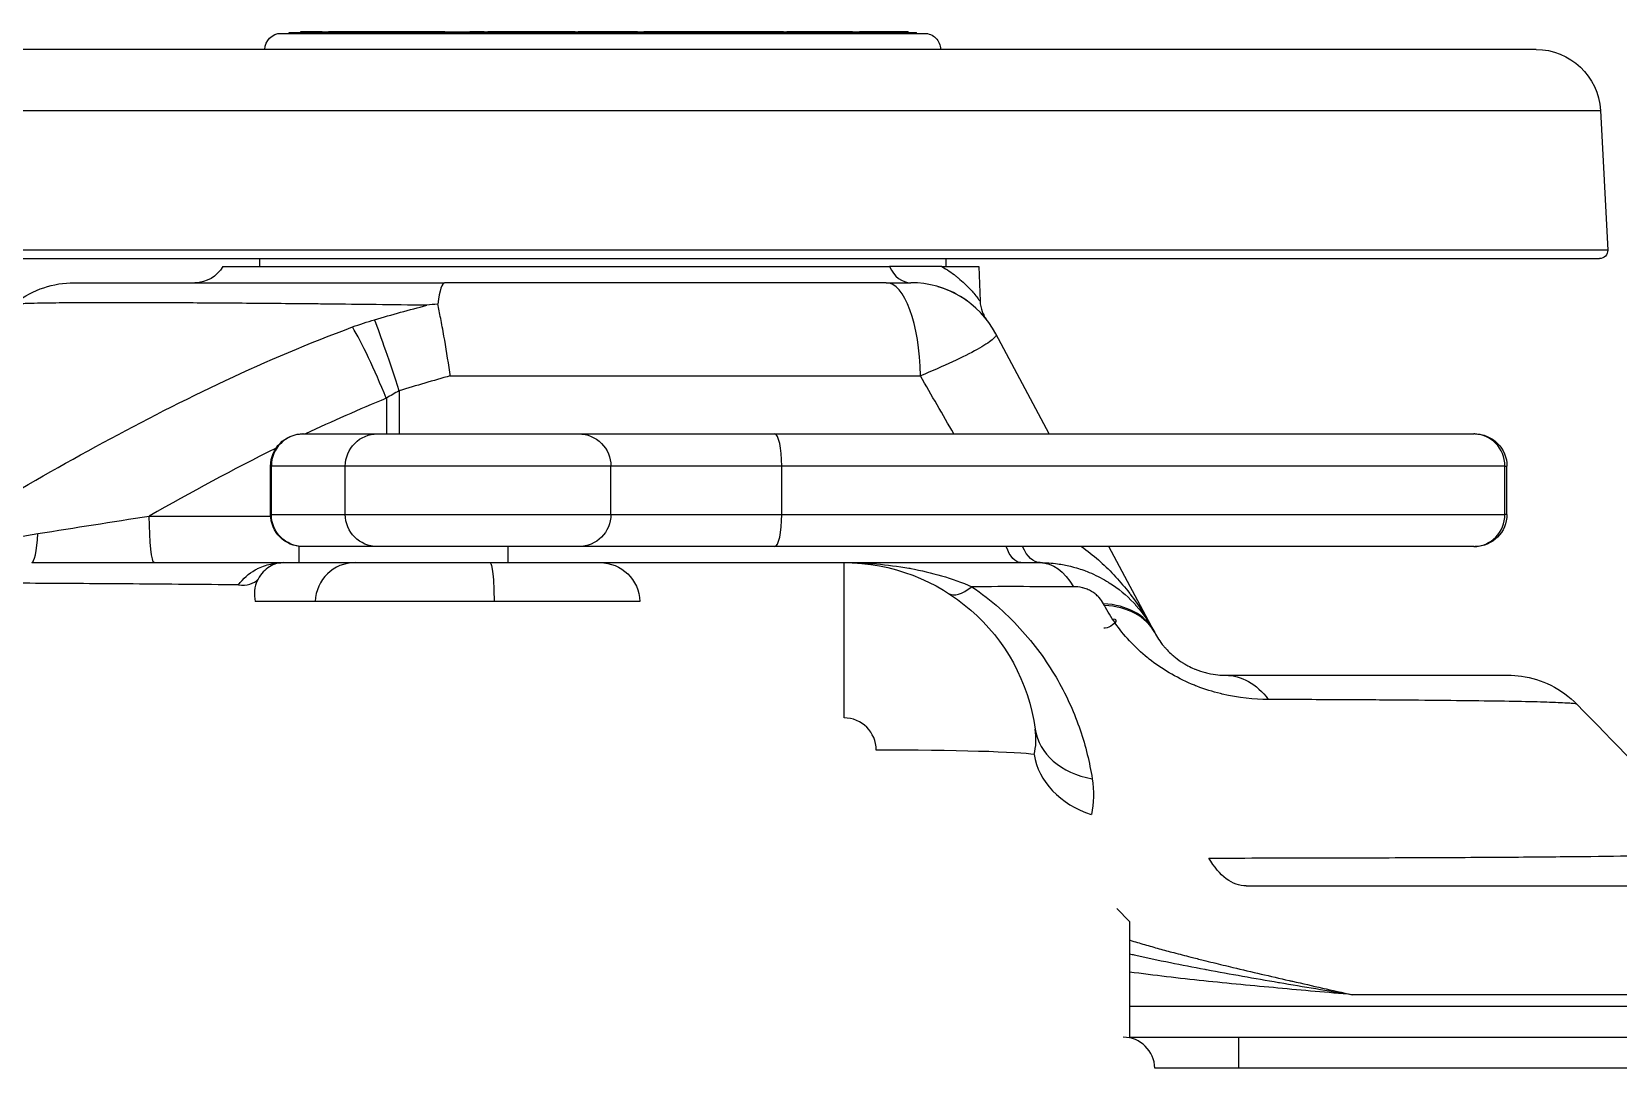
# Model space of a CAD drawing. Header units: millimetres. Extents: x 553637 to 584936, y 5008 to 53898.
# Drawn here: x 559878.4 to 559977, y 33361.6 to 33426 of the extents above; entities that cross this region are included whole.
import ezdxf

# ---------------------------------------------------------------- set-up
doc = ezdxf.new("R2010")
doc.units = ezdxf.units.MM
doc.header["$LTSCALE"] = 10
doc.header["$MEASUREMENT"] = 0
doc.layers.add('2', color=2, linetype='Continuous')

msp = doc.modelspace()

# ---------------------------------------------------------------- linework, layer by layer
at = {"layer": '2', "extrusion": (-1, 1.31047e-06, 1.33332e-29)}
for p, q in [((559893.898, 33425.886), (559933.514, 33425.886)), ((559894.398, 33425.936), (559933.398, 33425.936)), ((559894.398, 33425.886), (559894.398, 33425.936)), ((559895.481, 33425.986), (559895.104, 33425.986)), ((559895.104, 33425.986), (559895.104, 33425.936)), ((559896.06, 33425.986), (559895.481, 33425.986)), ((559895.481, 33425.986), (559895.481, 33425.936)), ((559896.06, 33425.986), (559896.06, 33425.936)), ((559896.456, 33425.986), (559896.854, 33425.986)), ((559896.456, 33425.986), (559896.456, 33425.936)), ((559896.854, 33425.986), (559896.854, 33425.936)), ((559897.322, 33425.986), (559897.322, 33425.936)), ((559897.947, 33425.986), (559897.947, 33425.936)), ((559898.839, 33425.986), (559898.839, 33425.936)), ((559899.551, 33425.986), (559899.551, 33425.936)), ((559901.186, 33425.986), (559899.69, 33425.986)), ((559899.69, 33425.986), (559899.69, 33425.936)), ((559900.081, 33425.986), (559900.081, 33425.936)), ((559901.186, 33425.986), (559901.192, 33425.986)), ((559901.186, 33425.986), (559901.186, 33425.936)), ((559901.192, 33425.986), (559901.192, 33425.936)), ((559902.658, 33425.986), (559902.658, 33425.936)), ((559904.086, 33425.986), (559905.634, 33425.986)), ((559904.086, 33425.986), (559904.086, 33425.936)), ((559904.631, 33425.986), (559904.631, 33425.936)), ((559905.634, 33425.986), (559905.634, 33425.936)), ((559906.511, 33425.986), (559906.38, 33425.986)), ((559906.38, 33425.986), (559906.38, 33425.936)), ((559906.511, 33425.986), (559906.511, 33425.936)), ((559906.528, 33425.986), (559906.756, 33425.986)), ((559906.528, 33425.986), (559906.528, 33425.936)), ((559906.756, 33425.986), (559906.756, 33425.936)), ((559908.58, 33425.986), (559907.384, 33425.986)), ((559907.384, 33425.986), (559907.384, 33425.936)), ((559912.189, 33425.986), (559908.58, 33425.986)), ((559908.58, 33425.986), (559908.58, 33425.936)), ((559909.467, 33425.986), (559909.467, 33425.936)), ((559911.655, 33425.986), (559911.655, 33425.936)), ((559912.189, 33425.986), (559912.189, 33425.936)), ((559912.189, 33425.986), (559912.378, 33425.986)), ((559915.277, 33425.986), (559912.378, 33425.986)), ((559912.378, 33425.986), (559912.378, 33425.936)), ((559913.287, 33425.986), (559913.287, 33425.936)), ((559913.835, 33425.986), (559913.835, 33425.936)), ((559914.37, 33425.986), (559914.37, 33425.936)), ((559915.29, 33425.986), (559915.277, 33425.986)), ((559915.277, 33425.986), (559915.277, 33425.936)), ((559915.697, 33425.986), (559915.29, 33425.986)), ((559915.29, 33425.986), (559915.29, 33425.936)), ((559915.697, 33425.986), (559915.697, 33425.936)), ((559915.828, 33425.986), (559915.828, 33425.936)), ((559916.052, 33425.986), (559916.444, 33425.986)), ((559916.052, 33425.986), (559916.052, 33425.936)), ((559916.444, 33425.986), (559916.444, 33425.936)), ((559918.403, 33425.986), (559917.147, 33425.986)), ((559917.147, 33425.986), (559917.147, 33425.936)), ((559918.403, 33425.986), (559918.403, 33425.936)), ((559918.407, 33425.986), (559918.403, 33425.986)), ((559921.397, 33425.986), (559918.407, 33425.986)), ((559918.407, 33425.986), (559918.407, 33425.936)), ((559918.842, 33425.986), (559918.842, 33425.936)), ((559919.013, 33425.986), (559919.013, 33425.936)), ((559919.132, 33425.986), (559919.132, 33425.936)), ((559919.304, 33425.986), (559919.304, 33425.936)), ((559921.397, 33425.986), (559921.397, 33425.936)), ((559921.722, 33425.986), (559921.722, 33425.936)), ((559922.182, 33425.986), (559921.75, 33425.986)), ((559921.75, 33425.986), (559921.75, 33425.936)), ((559922.002, 33425.986), (559922.002, 33425.936)), ((559922.434, 33425.986), (559922.182, 33425.986)), ((559922.182, 33425.986), (559922.182, 33425.936)), ((559924.22, 33425.986), (559922.434, 33425.986)), ((559922.434, 33425.986), (559922.434, 33425.936)), ((559924.22, 33425.986), (559924.22, 33425.936)), ((559925.137, 33425.986), (559925.337, 33425.986)), ((559925.137, 33425.986), (559925.137, 33425.936)), ((559925.337, 33425.986), (559925.337, 33425.936)), ((559926.456, 33425.986), (559925.337, 33425.986)), ((559925.723, 33425.986), (559925.723, 33425.936)), ((559926.842, 33425.986), (559926.456, 33425.986)), ((559926.456, 33425.986), (559926.456, 33425.936)), ((559929.101, 33425.986), (559926.842, 33425.986)), ((559926.842, 33425.986), (559926.842, 33425.936)), ((559927.277, 33425.986), (559927.277, 33425.936)), ((559927.664, 33425.986), (559927.664, 33425.936)), ((559929.101, 33425.986), (559929.101, 33425.936)), ((559929.432, 33425.986), (559929.856, 33425.986)), ((559929.432, 33425.986), (559929.432, 33425.936)), ((559929.856, 33425.986), (559929.856, 33425.936)), ((559932.089, 33425.986), (559930.278, 33425.986)), ((559930.278, 33425.986), (559930.278, 33425.936)), ((559930.92, 33425.986), (559930.92, 33425.936)), ((559931.319, 33425.986), (559931.319, 33425.936)), ((559932.089, 33425.986), (559932.089, 33425.936)), ((559932.094, 33425.986), (559932.094, 33425.936)), ((559932.446, 33425.986), (559932.446, 33425.936)), ((559932.801, 33425.986), (559932.604, 33425.986)), ((559932.604, 33425.986), (559932.604, 33425.936)), ((559932.801, 33425.986), (559932.801, 33425.936)), ((559932.873, 33425.986), (559932.801, 33425.986)), ((559932.875, 33425.986), (559932.873, 33425.986)), ((559932.873, 33425.986), (559932.873, 33425.936)), ((559932.88, 33425.986), (559932.875, 33425.986)), ((559932.875, 33425.986), (559932.875, 33425.936)), ((559932.883, 33425.986), (559932.88, 33425.986)), ((559932.88, 33425.986), (559932.88, 33425.936)), ((559932.883, 33425.986), (559932.883, 33425.936)), ((559933.398, 33425.886), (559933.398, 33425.936)), ((559933.514, 33425.886), (559933.898, 33425.886)), ((559971.921, 33424.886), (559858.804, 33424.886)), ((559855.011, 33421.095), (559975.916, 33421.095)), ((559975.916, 33421.095), (559976.371, 33412.412)), ((559976.371, 33412.412), (559854.563, 33412.412)), ((559855.038, 33411.886), (559975.872, 33411.886)), ((559892.56, 33411.886), (559892.56, 33411.386)), ((559935.237, 33411.886), (559935.237, 33411.386)), ((559890.28, 33411.386), (559931.734, 33411.386)), ((559910.618, 33411.386), (559910.617, 33411.386)), ((559934.983, 33411.386), (559937.283, 33411.386)), ((559937.283, 33411.386), (559937.358, 33409.231)), ((559931.522, 33410.386), (559904.07, 33410.386)), ((559941.645, 33400.986), (559938.339, 33407.202)), ((559904.423, 33404.595), (559933.646, 33404.595)), ((559901.249, 33403.666), (559901.252, 33400.986)), ((559900.445, 33403.199), (559900.453, 33400.986)), ((559895.285, 33400.986), (559895.251, 33400.986)), ((559895.285, 33400.986), (559968.047, 33400.986)), ((559968.111, 33400.986), (559968.047, 33400.986)), ((559893.251, 33398.986), (559893.296, 33398.986)), ((559893.251, 33395.986), (559893.251, 33398.986)), ((559893.296, 33395.986), (559893.296, 33398.986)), ((559969.982, 33398.986), (559893.296, 33398.986)), ((559897.896, 33395.986), (559897.896, 33398.986)), ((559914.404, 33395.986), (559914.404, 33398.986)), ((559925.027, 33395.986), (559925.027, 33398.986)), ((559969.982, 33395.986), (559969.982, 33398.986)), ((559969.982, 33398.986), (559970.111, 33398.986)), ((559970.111, 33395.986), (559970.111, 33398.986)), ((559885.707, 33395.881), (559893.254, 33395.881)), ((559893.296, 33395.986), (559893.251, 33395.986)), ((559893.296, 33395.986), (559969.982, 33395.986)), ((559970.111, 33395.986), (559969.982, 33395.986)), ((559968.047, 33393.986), (559895.028, 33393.986)), ((559895.028, 33392.986), (559895.028, 33393.986)), ((559908.028, 33392.986), (559908.028, 33393.986)), ((559948.155, 33388.741), (559945.367, 33393.986)), ((559968.047, 33393.986), (559968.111, 33393.986)), ((559894.057, 33392.986), (559928.898, 33392.986)), ((559928.898, 33383.335), (559928.898, 33392.986)), ((559916.211, 33390.573), (559892.295, 33390.573)), ((559945.081, 33390.325), (559945.027, 33390.429)), ((559948.155, 33388.741), (559948.21, 33388.638)), ((559953.904, 33372.886), (560038.156, 33372.886)), ((559945.849, 33371.486), (559946.649, 33370.686)), ((559946.649, 33370.686), (559946.649, 33363.486)), ((560031.993, 33366.13), (559960.498, 33366.13)), ((559946.649, 33365.416), (560031.993, 33365.416)), ((559946.649, 33363.486), (560012.723, 33363.486)), ((559953.415, 33363.486), (559953.415, 33361.555)), ((560013.63, 33361.555), (559948.225, 33361.555))]:
    msp.add_line(p, q, dxfattribs=at)
at = {"layer": '2', "extrusion": (3.3667e-22, 2.56909e-16, -1)}
for centre, radius, start, end in [((-559893.898, 33424.886), 1, 0.00008, 90.00008), ((-559933.898, 33424.886), 1, 90.00008, 180.00008), ((-559971.921, 33420.886), 4, 90.00008, 177.00008), ((-559975.872, 33412.386), 0.5, 177.00008, 270.00008), ((-559888.548, 33412.386), 2, 210.00008, 270.00008), ((-559895.251, 33398.986), 2, 0.00008, 90.00008), ((-559912.404, 33398.986), 2, 90.00008, 180.00008), ((-559968.111, 33398.986), 2, 90.00008, 180.00008), ((-559895.251, 33395.986), 2, 270.00008, 0.00008), ((-559912.404, 33395.986), 2, 180.00008, 270.00008), ((-559968.111, 33395.986), 2, 180.00008, 270.00008), ((-559913.713, 33390.486), 2.5, 90.00008, 178.00008), ((-559928.898, 33380.986), 12, 90.00008, 172.12351)]:
    msp.add_arc(centre, radius, start, end, dxfattribs=at)
at = {"layer": '2'}
for centre, radius, start in [((559933.042, 33404.386), 6, 27.99992), ((559928.898, 33381.335), 2, 359.99992)]:
    msp.add_arc(centre, radius, start, 89.99992, dxfattribs=at)
for centre, major_axis, ratio, start_param, end_param in [((559933.042, 33412.386), (0, 2), 0.755139, 2.094395, 3.141593), ((559931.522, 33404.386), (0, 6), 0.354321, 4.747296, 6.283185), ((559899.818, 33402.99), (-2.266, 5.556), 0.109912, 4.705258, 5.65562), ((559901.088, 33403.456), (-1.859, 5.705), 0.036341, 4.737256, 5.647496), ((559913.155, 33438.95), (82.727, -143.01), 0.003334, 1.30018, 1.326267), ((559895.285, 33398.986), (0, 2), 0.994522, 0, 1.570796), ((559924.59, 33398.986), (0, 2), 0.21852, 4.712389, 6.283185), ((559968.047, 33398.986), (0, 2), 0.967769, 4.712389, 6.283185), ((559924.59, 33395.986), (0, 2), 0.21852, 3.141593, 4.712389), ((559968.047, 33395.986), (0, 2), 0.967769, 3.141593, 4.712389), ((559878.401, 33395.986), (0, 3), 0.137513, 3.141593, 4.303856), ((559898.509, 33390.486), (0, 2.5), 0.994522, 0, 1.53589), ((559890.865, 33393.143), (-1.697, 1.058), 0.670889, 2.180045, 3.027588), ((559938.155, 33395.245), (-2.722, -4.194), 0.296751, 0, 0.687356), ((559923.013, 33391.15), (-42.687, -0.13), 0.007398, -2.062446, -1.900684), ((559942.857, 33385.925), (-5.298, -2.817), 0.665506, 3.141593, 3.975952), ((559942.912, 33385.821), (-5.298, -2.817), 0.665512, 3.141593, 3.976063), ((559945.738, 33383.315), (-4.953, -0.685), 0.764329, 0, 1.177392), ((559930.898, 33380.986), (-10, 0), 0.034899, 3.332505, 4.712389), ((559945.626, 33381.085), (-4.842, 1.246), 0.797872, 0.320018, 1.495774), ((559946.261, 33361.486), (0, 2), 0.982704, 4.747296, 6.283185)]:
    msp.add_ellipse(centre, major_axis=major_axis, ratio=ratio, start_param=start_param, end_param=end_param, dxfattribs=at)
at = {"layer": '2', "extrusion": (3.3667e-22, 2.56909e-16, -1)}
for centre, major_axis, ratio, start_param, end_param in [((559899.885, 33398.986), (0, -2), 0.994522, 1.570796, 3.141593), ((559886.02, 33395.986), (0, -3), 0.104528, 0, 1.53589), ((559895.285, 33395.986), (0, -2), 0.994522, 0, 1.570796), ((559899.885, 33395.986), (0, -2), 0.994522, 0, 1.570796), ((559939.887, 33395.986), (0, -3), 0.40392, 0, 0.841069), ((559941.092, 33395.986), (0, -3), 0.487958, 0, 0.841069), ((559941.092, 33386.986), (0, -6), 0.522981, 3.141593, 3.863124), ((559945.352, 33389.193), (-0.441, -0.235), 0.388082, 2.527063, 5.668656), ((559952.625, 33379.986), (0, -6), 0.665837, 3.141593, 3.866364), ((559953.904, 33379.886), (0, -7), 0.5034, 0, 0.719947)]:
    msp.add_ellipse(centre, major_axis=major_axis, ratio=ratio, start_param=start_param, end_param=end_param, dxfattribs=at)
at = {"layer": '2'}
for points, knots in [([(559896.456, 33425.986), (559896.379, 33425.986), (559896.245, 33425.986), (559896.093, 33425.986), (559896.06, 33425.986), (559896.06, 33425.986)], [0, 0, 0, 0, 0.25, 0.5, 0.7413564, 0.7413564, 0.7413564, 0.7413564]), ([(559897.947, 33425.986), (559897.837, 33425.986), (559897.637, 33425.986), (559897.381, 33425.986), (559897.322, 33425.986), (559897.322, 33425.986)], [0, 0, 0, 0, 0.25, 0.5, 0.7872317, 0.7872317, 0.7872317, 0.7872317]), ([(559898.839, 33425.986), (559898.679, 33425.986), (559898.513, 33425.986), (559898.205, 33425.986), (559898.063, 33425.986), (559897.947, 33425.986)], [0, 0, 0, 0, 0.04832506, 0.04832506, 0.09576382, 0.09576382, 0.09576382, 0.09576382]), ([(559904.086, 33425.986), (559904.086, 33425.986), (559904.021, 33425.986), (559903.666, 33425.986), (559903.172, 33425.986), (559902.835, 33425.986), (559902.658, 33425.986)], [0.0311355, 0.0311355, 0.0311355, 0.0311355, 0.25, 0.5, 0.75, 1, 1, 1, 1]), ([(559916.052, 33425.986), (559915.927, 33425.986), (559915.839, 33425.986), (559915.828, 33425.986), (559915.828, 33425.986)], [0, 0, 0, 0, 0.5, 0.5865303, 0.5865303, 0.5865303, 0.5865303]), ([(559925.137, 33425.986), (559924.994, 33425.986), (559924.762, 33425.986), (559924.445, 33425.986), (559924.281, 33425.986), (559924.22, 33425.986)], [0, 0, 0, 0, 0.25, 0.375, 0.4558997, 0.4558997, 0.4558997, 0.4558997]), ([(559934.983, 33411.386), (559934.55, 33411.386), (559934.052, 33411.386), (559933.294, 33411.386), (559933.043, 33411.386), (559932.644, 33411.386), (559932.506, 33411.386), (559932.311, 33411.386), (559932.259, 33411.386), (559932.168, 33411.386), (559932.129, 33411.386), (559931.974, 33411.386), (559931.856, 33411.386), (559931.734, 33411.386)], [0.0000159, 0.0000159, 0.0000159, 0.0000159, 0.3005675, 0.3005675, 0.4376115, 0.4376115, 0.5066247, 0.5066247, 0.5315384, 0.5315384, 0.5496655, 0.5496655, 0.6033597, 0.6033597, 0.6033597, 0.6033597]), ([(559934.983, 33411.386), (559935.294, 33411.207), (559935.578, 33411.013), (559935.832, 33410.816), (559935.888, 33410.771), (559935.944, 33410.727), (559935.997, 33410.683), (559936.144, 33410.562), (559936.279, 33410.44), (559936.403, 33410.323), (559936.526, 33410.205), (559936.638, 33410.09), (559936.738, 33409.983), (559936.821, 33409.894), (559936.895, 33409.81), (559936.961, 33409.732), (559937.057, 33409.619), (559937.136, 33409.52), (559937.198, 33409.44), (559937.224, 33409.406), (559937.247, 33409.376), (559937.267, 33409.35), (559937.327, 33409.27), (559937.358, 33409.227), (559937.358, 33409.226), (559937.358, 33409.226), (559937.358, 33409.226), (559937.358, 33409.226)], [0.00641749, 0.00641749, 0.00641749, 0.00641749, 0.00863789, 0.00863789, 0.00863789, 0.00913466, 0.00913466, 0.00913466, 0.01049324, 0.01049324, 0.01049324, 0.01185182, 0.01185182, 0.01185182, 0.01296676, 0.01296676, 0.01296676, 0.01456899, 0.01456899, 0.01456899, 0.01524829, 0.01524829, 0.01524829, 0.01728616, 0.01728616, 0.01728616, 0.0172901, 0.0172901, 0.0172901, 0.0172901]), ([(559877.237, 33409.018), (559877.738, 33409.431), (559878.314, 33409.765), (559879.516, 33410.221), (559880.155, 33410.353), (559880.877, 33410.384), (559880.964, 33410.386), (559881.05, 33410.386)], [0, 0, 0, 0, 1.945729, 1.945729, 3.856344, 3.856344, 4.114492, 4.114492, 4.114492, 4.114492]), ([(559881.05, 33410.386), (559881.05, 33410.386), (559881.084, 33410.386), (559881.152, 33410.386), (559881.153, 33410.386), (559881.155, 33410.386), (559881.156, 33410.386), (559881.25, 33410.386), (559881.407, 33410.386), (559881.624, 33410.386), (559881.635, 33410.386), (559881.645, 33410.386), (559881.656, 33410.386), (559881.872, 33410.386), (559882.144, 33410.386), (559882.471, 33410.386), (559882.815, 33410.386), (559883.218, 33410.386), (559883.682, 33410.386), (559883.734, 33410.386), (559883.788, 33410.386), (559883.841, 33410.386), (559884.335, 33410.386), (559884.894, 33410.386), (559885.511, 33410.386), (559886.021, 33410.386), (559886.57, 33410.386), (559887.154, 33410.386), (559887.276, 33410.386), (559887.4, 33410.386), (559887.524, 33410.386), (559888.101, 33410.386), (559888.71, 33410.386), (559889.355, 33410.386), (559889.52, 33410.386), (559889.687, 33410.386), (559889.856, 33410.386), (559890.492, 33410.386), (559891.159, 33410.386), (559891.854, 33410.386), (559892.068, 33410.386), (559892.285, 33410.386), (559892.505, 33410.386), (559893.185, 33410.386), (559893.889, 33410.386), (559894.61, 33410.386), (559894.872, 33410.386), (559895.138, 33410.386), (559895.405, 33410.386), (559896.109, 33410.386), (559896.829, 33410.386), (559897.569, 33410.386), (559897.883, 33410.386), (559898.201, 33410.386), (559898.522, 33410.386), (559900.285, 33410.386), (559902.149, 33410.386), (559904.07, 33410.386)], [0.16278487, 0.16278487, 0.16278487, 0.16278487, 0.16535166, 0.16535166, 0.16535166, 0.16540475, 0.16540475, 0.16540475, 0.16888168, 0.16888168, 0.16888168, 0.16905026, 0.16905026, 0.16905026, 0.17241169, 0.17241169, 0.17241169, 0.17594171, 0.17594171, 0.17594171, 0.17633953, 0.17633953, 0.17633953, 0.17998658, 0.17998658, 0.17998658, 0.18300174, 0.18300174, 0.18300174, 0.18362958, 0.18362958, 0.18362958, 0.18653176, 0.18653176, 0.18653176, 0.18727441, 0.18727441, 0.18727441, 0.19006178, 0.19006178, 0.19006178, 0.19092294, 0.19092294, 0.19092294, 0.1935918, 0.1935918, 0.1935918, 0.19456471, 0.19456471, 0.19456471, 0.19712181, 0.19712181, 0.19712181, 0.19820953, 0.19820953, 0.19820953, 0.20418185, 0.20418185, 0.20418185, 0.20418185]), ([(559931.522, 33410.386), (559931.942, 33410.386), (559932.32, 33410.386), (559932.595, 33410.386), (559932.869, 33410.386), (559933.042, 33410.386), (559933.042, 33410.386)], [0, 0, 0, 0, 0.001338438, 0.001338438, 0.001338438, 0.002676877, 0.002676877, 0.002676877, 0.002676877]), ([(559936.538, 33409.261), (559936.424, 33409.344), (559936.301, 33409.426), (559935.775, 33409.747), (559935.305, 33409.972), (559934.755, 33410.136)], [2.531425, 2.531425, 2.531425, 2.531425, 3.809454, 3.809454, 7.641996, 7.641996, 7.641996, 7.641996]), ([(559902.962, 33408.98), (559900.825, 33409.01), (559898.752, 33409.036), (559896.792, 33409.057), (559896.404, 33409.061), (559896.02, 33409.065), (559895.64, 33409.068), (559894.853, 33409.076), (559894.085, 33409.083), (559893.335, 33409.09), (559892.991, 33409.093), (559892.65, 33409.095), (559892.313, 33409.098), (559891.563, 33409.104), (559890.83, 33409.109), (559890.119, 33409.114), (559889.815, 33409.116), (559889.514, 33409.118), (559889.219, 33409.12), (559888.513, 33409.124), (559887.834, 33409.127), (559887.183, 33409.13), (559886.925, 33409.131), (559886.671, 33409.132), (559886.421, 33409.133), (559885.782, 33409.135), (559885.174, 33409.137), (559884.595, 33409.137), (559884.38, 33409.138), (559884.169, 33409.138), (559883.962, 33409.138), (559883.394, 33409.139), (559882.856, 33409.138), (559882.352, 33409.137), (559881.664, 33409.136), (559881.038, 33409.132), (559880.483, 33409.128), (559880.35, 33409.127), (559880.221, 33409.126), (559880.097, 33409.125), (559879.583, 33409.12), (559879.138, 33409.114), (559878.76, 33409.106), (559878.463, 33409.1), (559878.207, 33409.093), (559877.996, 33409.085), (559877.938, 33409.082), (559877.883, 33409.08), (559877.832, 33409.078), (559877.64, 33409.069), (559877.493, 33409.06), (559877.393, 33409.049), (559877.369, 33409.047), (559877.347, 33409.044), (559877.329, 33409.042), (559877.277, 33409.034), (559877.247, 33409.026), (559877.237, 33409.018)], [0.00000017, 0.00000017, 0.00000017, 0.00000017, 0.00671843, 0.00671843, 0.00671843, 0.00804854, 0.00804854, 0.00804854, 0.01080792, 0.01080792, 0.01080792, 0.01207281, 0.01207281, 0.01207281, 0.01488936, 0.01488936, 0.01488936, 0.01609707, 0.01609707, 0.01609707, 0.01897623, 0.01897623, 0.01897623, 0.02012134, 0.02012134, 0.02012134, 0.02305566, 0.02305566, 0.02305566, 0.02414561, 0.02414561, 0.02414561, 0.02713462, 0.02713462, 0.02713462, 0.031217, 0.031217, 0.031217, 0.03219415, 0.03219415, 0.03219415, 0.03621842, 0.03621842, 0.03621842, 0.03938115, 0.03938115, 0.03938115, 0.04024268, 0.04024268, 0.04024268, 0.04347675, 0.04347675, 0.04347675, 0.04426695, 0.04426695, 0.04426695, 0.04643736, 0.04643736, 0.04643736, 0.04643736]), ([(559904.423, 33404.595), (559904.412, 33404.673), (559904.4, 33404.751), (559904.272, 33405.609), (559904.149, 33406.37), (559903.958, 33407.458), (559903.891, 33407.824), (559903.761, 33408.492), (559903.699, 33408.794), (559903.64, 33409.061)], [-0.4965199, -0.4965199, -0.4965199, -0.4965199, -0.4728409, -0.4728409, -0.2359143, -0.2359143, -0.1047183, -0.1047183, 0.0236791, 0.0236791, 0.0236791, 0.0236791]), ([(559937.358, 33409.226), (559937.366, 33409.011), (559937.409, 33408.793), (559937.522, 33408.494), (559937.567, 33408.399), (559937.631, 33408.285), (559937.646, 33408.26), (559937.67, 33408.222), (559937.679, 33408.208), (559937.695, 33408.184), (559937.702, 33408.174), (559937.712, 33408.158), (559937.717, 33408.152), (559937.725, 33408.14), (559937.729, 33408.135), (559937.738, 33408.123), (559937.74, 33408.119), (559937.742, 33408.116)], [0, 0, 0, 0, 0.647761, 0.647761, 0.959072, 0.959072, 1.049845, 1.049845, 1.108261, 1.108261, 1.170631, 1.170631, 1.231424, 1.231424, 1.332735, 1.332735, 1.540206, 1.540206, 1.540206, 1.540206]), ([(559937.746, 33408.111), (559937.746, 33408.111), (559937.745, 33408.113), (559937.735, 33408.125), (559937.72, 33408.145), (559937.699, 33408.171)], [1.849634, 1.849634, 1.849634, 1.849634, 2.230388, 2.230388, 3.283277, 3.283277, 3.283277, 3.283277]), ([(559938.339, 33407.202), (559938.382, 33407.122), (559938.222, 33406.872), (559936.958, 33406.058), (559935.097, 33405.193), (559933.646, 33404.595)], [0, 0, 0, 0, 0.002472643, 0.004945285, 0.00989057, 0.00989057, 0.00989057, 0.00989057]), ([(559868.141, 33391.738), (559868.969, 33392.098), (559869.829, 33392.435), (559870.696, 33392.743), (559871.562, 33393.051), (559872.435, 33393.329), (559873.324, 33393.584), (559875.104, 33394.094), (559876.916, 33394.501), (559878.779, 33394.794)], [0, 0, 0, 0, 0.00281548, 0.00281548, 0.00281548, 0.00562772, 0.00562772, 0.00562772, 0.01125545, 0.01125545, 0.01125545, 0.01125545]), ([(559943.665, 33393.986), (559944.034, 33393.724), (559944.381, 33393.446), (559944.713, 33393.154), (559944.751, 33393.121), (559944.789, 33393.087), (559944.826, 33393.054), (559945.496, 33392.451), (559946.096, 33391.794), (559946.636, 33391.097), (559946.654, 33391.073), (559946.673, 33391.049), (559946.691, 33391.025), (559947.245, 33390.301), (559947.734, 33389.533), (559948.155, 33388.741)], [0.005366411, 0.005366411, 0.005366411, 0.005366411, 0.007096758, 0.007096758, 0.007096758, 0.007293434, 0.007293434, 0.007293434, 0.010819032, 0.010819032, 0.010819032, 0.01094015, 0.01094015, 0.01094015, 0.014586867, 0.014586867, 0.014586867, 0.014586867]), ([(559878.401, 33392.986), (559879.369, 33392.986), (559880.364, 33392.986), (559881.378, 33392.986), (559882.822, 33392.986), (559884.307, 33392.986), (559885.848, 33392.986), (559886.413, 33392.986), (559886.984, 33392.986), (559887.562, 33392.986), (559889.664, 33392.986), (559891.849, 33392.986), (559894.057, 33392.986)], [0.00287787, 0.00287787, 0.00287787, 0.00287787, 0.0065339, 0.0065339, 0.0065339, 0.01174056, 0.01174056, 0.01174056, 0.01365074, 0.01365074, 0.01365074, 0.02060325, 0.02060325, 0.02060325, 0.02060325]), ([(559891.254, 33391.604), (559891.532, 33392.001), (559891.888, 33392.307), (559892.281, 33392.529), (559892.352, 33392.569), (559892.425, 33392.607), (559892.499, 33392.641), (559892.777, 33392.773), (559893.071, 33392.866), (559893.371, 33392.922), (559893.598, 33392.965), (559893.828, 33392.986), (559894.057, 33392.986)], [0, 0, 0, 0, 0.001887656, 0.001887656, 0.001887656, 0.002230122, 0.002230122, 0.002230122, 0.003527146, 0.003527146, 0.003527146, 0.00451084, 0.00451084, 0.00451084, 0.00451084]), ([(559894.057, 33392.986), (559893.909, 33392.986), (559893.76, 33392.965), (559893.613, 33392.923), (559893.466, 33392.881), (559893.322, 33392.818), (559893.184, 33392.733), (559893.182, 33392.732), (559893.18, 33392.731), (559893.178, 33392.73), (559892.909, 33392.563), (559892.66, 33392.314), (559892.47, 33391.962)], [0, 0, 0, 0, 0.001172315, 0.001172315, 0.001172315, 0.00234463, 0.00234463, 0.00234463, 0.002361094, 0.002361094, 0.002361094, 0.004645113, 0.004645113, 0.004645113, 0.004645113]), ([(559906.883, 33392.986), (559906.95, 33392.986), (559907.017, 33392.727), (559907.065, 33392.284), (559907.113, 33391.841), (559907.142, 33391.218), (559907.144, 33390.573)], [0, 0, 0, 0, 0.001909609, 0.001909609, 0.001909609, 0.003819219, 0.003819219, 0.003819219, 0.003819219]), ([(559928.898, 33392.986), (559930.236, 33392.986), (559931.588, 33392.879), (559932.922, 33392.642), (559932.962, 33392.635), (559933.003, 33392.628), (559933.043, 33392.62), (559934.336, 33392.382), (559935.612, 33392.019), (559936.84, 33391.491)], [0, 0, 0, 0, 0.004118655, 0.004118655, 0.004118655, 0.004243784, 0.004243784, 0.004243784, 0.00823731, 0.00823731, 0.00823731, 0.00823731]), ([(559941.092, 33392.986), (559941.452, 33392.986), (559941.813, 33392.962), (559942.172, 33392.913), (559942.441, 33392.877), (559942.708, 33392.827), (559942.972, 33392.762), (559943.061, 33392.741), (559943.149, 33392.717), (559943.237, 33392.693), (559943.541, 33392.607), (559943.841, 33392.502), (559944.133, 33392.381), (559944.322, 33392.303), (559944.507, 33392.219), (559944.689, 33392.128), (559944.871, 33392.037), (559945.05, 33391.939), (559945.224, 33391.835), (559945.279, 33391.802), (559945.333, 33391.769), (559945.386, 33391.735), (559945.943, 33391.383), (559946.454, 33390.958), (559946.905, 33390.481), (559946.96, 33390.423), (559947.014, 33390.365), (559947.067, 33390.305), (559947.493, 33389.828), (559947.858, 33389.301), (559948.155, 33388.741)], [0, 0, 0, 0, 0.001085345, 0.001085345, 0.001085345, 0.001899354, 0.001899354, 0.001899354, 0.002172347, 0.002172347, 0.002172347, 0.003120367, 0.003120367, 0.003120367, 0.003730873, 0.003730873, 0.003730873, 0.00434138, 0.00434138, 0.00434138, 0.004531544, 0.004531544, 0.004531544, 0.00651207, 0.00651207, 0.00651207, 0.006751905, 0.006751905, 0.006751905, 0.00868276, 0.00868276, 0.00868276, 0.00868276]), ([(559945.027, 33390.429), (559944.958, 33390.56), (559944.869, 33390.692), (559944.752, 33390.819), (559944.747, 33390.824), (559944.743, 33390.829), (559944.739, 33390.833), (559944.677, 33390.899), (559944.607, 33390.964), (559944.531, 33391.025), (559944.464, 33391.079), (559944.391, 33391.131), (559944.314, 33391.177), (559944.304, 33391.183), (559944.294, 33391.189), (559944.284, 33391.195), (559944.196, 33391.246), (559944.103, 33391.291), (559944.007, 33391.329), (559943.92, 33391.364), (559943.831, 33391.393), (559943.743, 33391.417), (559943.735, 33391.419), (559943.727, 33391.421), (559943.719, 33391.423), (559943.527, 33391.471), (559943.341, 33391.49), (559943.164, 33391.49)], [0, 0, 0, 0, 0.000592541, 0.000592541, 0.000592541, 0.000614417, 0.000614417, 0.000614417, 0.000921625, 0.000921625, 0.000921625, 0.001194144, 0.001194144, 0.001194144, 0.001228833, 0.001228833, 0.001228833, 0.001536042, 0.001536042, 0.001536042, 0.001817916, 0.001817916, 0.001817916, 0.00184325, 0.00184325, 0.00184325, 0.002457667, 0.002457667, 0.002457667, 0.002457667]), ([(559955.273, 33384.477), (559954.405, 33384.48), (559953.443, 33384.569), (559952.412, 33384.814), (559952.374, 33384.823), (559952.336, 33384.832), (559952.298, 33384.841), (559951.819, 33384.96), (559951.325, 33385.113), (559950.834, 33385.303), (559950.782, 33385.323), (559950.731, 33385.344), (559950.679, 33385.365), (559950.201, 33385.558), (559949.728, 33385.786), (559949.276, 33386.043), (559949.224, 33386.073), (559949.172, 33386.103), (559949.12, 33386.133), (559948.676, 33386.395), (559948.256, 33386.685), (559947.87, 33386.99), (559947.831, 33387.021), (559947.791, 33387.053), (559947.752, 33387.084), (559947.368, 33387.397), (559947.019, 33387.724), (559946.704, 33388.058), (559946.681, 33388.083), (559946.658, 33388.107), (559946.635, 33388.132), (559945.975, 33388.846), (559945.469, 33389.588), (559945.081, 33390.325)], [0, 0, 0, 0, 0.00347049, 0.00347049, 0.00347049, 0.00359841, 0.00359841, 0.00359841, 0.00520574, 0.00520574, 0.00520574, 0.00537566, 0.00537566, 0.00537566, 0.00694098, 0.00694098, 0.00694098, 0.00712238, 0.00712238, 0.00712238, 0.00867623, 0.00867623, 0.00867623, 0.00883632, 0.00883632, 0.00883632, 0.01041147, 0.01041147, 0.01041147, 0.01052807, 0.01052807, 0.01052807, 0.01388196, 0.01388196, 0.01388196, 0.01388196]), ([(559948.21, 33388.638), (559948.281, 33388.505), (559948.361, 33388.369), (559948.453, 33388.229), (559948.546, 33388.089), (559948.651, 33387.945), (559948.775, 33387.795), (559948.817, 33387.744), (559948.861, 33387.693), (559948.908, 33387.641), (559948.999, 33387.54), (559949.1, 33387.436), (559949.216, 33387.328), (559949.273, 33387.274), (559949.334, 33387.22), (559949.399, 33387.165), (559949.532, 33387.053), (559949.681, 33386.939), (559949.854, 33386.823), (559949.9, 33386.793), (559949.947, 33386.763), (559949.995, 33386.733), (559950.016, 33386.72), (559950.036, 33386.708), (559950.057, 33386.695), (559950.127, 33386.653), (559950.2, 33386.612), (559950.274, 33386.573), (559950.404, 33386.504), (559950.538, 33386.44), (559950.668, 33386.384), (559950.687, 33386.377), (559950.705, 33386.369), (559950.723, 33386.361), (559950.954, 33386.266), (559951.169, 33386.198), (559951.362, 33386.148), (559951.415, 33386.134), (559951.466, 33386.121), (559951.515, 33386.11), (559951.748, 33386.057), (559951.946, 33386.028), (559952.127, 33386.01), (559952.309, 33385.992), (559952.473, 33385.986), (559952.625, 33385.986)], [0, 0, 0, 0, 0.000992555, 0.000992555, 0.000992555, 0.00198511, 0.00198511, 0.00198511, 0.002321418, 0.002321418, 0.002321418, 0.002977664, 0.002977664, 0.002977664, 0.003305367, 0.003305367, 0.003305367, 0.003970219, 0.003970219, 0.003970219, 0.004144553, 0.004144553, 0.004144553, 0.004218358, 0.004218358, 0.004218358, 0.004466497, 0.004466497, 0.004466497, 0.004900993, 0.004900993, 0.004900993, 0.004962774, 0.004962774, 0.004962774, 0.005743082, 0.005743082, 0.005743082, 0.005955329, 0.005955329, 0.005955329, 0.006947884, 0.006947884, 0.006947884, 0.007940438, 0.007940438, 0.007940438, 0.007940438]), ([(559952.625, 33385.986), (559954.01, 33385.986), (559955.33, 33385.986), (559956.569, 33385.986), (559957.808, 33385.986), (559958.967, 33385.986), (559960.047, 33385.986), (559961.127, 33385.986), (559962.129, 33385.986), (559963.054, 33385.986), (559963.98, 33385.986), (559964.828, 33385.986), (559965.584, 33385.986), (559966.339, 33385.986), (559967.001, 33385.986), (559967.571, 33385.986), (559968.141, 33385.986), (559968.619, 33385.986), (559969.003, 33385.986), (559969.772, 33385.986), (559970.167, 33385.986), (559970.171, 33385.986), (559970.171, 33385.986), (559970.171, 33385.986), (559970.171, 33385.986)], [0, 0, 0, 0, 0.00556721, 0.00556721, 0.00556721, 0.01113442, 0.01113442, 0.01113442, 0.01670164, 0.01670164, 0.01670164, 0.02226885, 0.02226885, 0.02226885, 0.02783606, 0.02783606, 0.02783606, 0.03340327, 0.03340327, 0.03340327, 0.0445377, 0.0445377, 0.0445377, 0.04459047, 0.04459047, 0.04459047, 0.04459047]), ([(559970.171, 33385.986), (559970.451, 33385.986), (559970.733, 33385.966), (559971.641, 33385.838), (559972.264, 33385.645), (559973.437, 33385.064), (559973.996, 33384.657), (559974.466, 33384.175)], [0, 0, 0, 0, 0.842013, 0.842013, 2.749927, 2.749927, 4.768387, 4.768387, 4.768387, 4.768387]), ([(559974.466, 33384.176), (559974.466, 33384.176), (559974.465, 33384.176), (559974.465, 33384.176), (559974.444, 33384.196), (559974.325, 33384.215), (559974.109, 33384.233), (559973.886, 33384.251), (559973.559, 33384.269), (559973.132, 33384.286), (559973.119, 33384.287), (559973.106, 33384.287), (559973.092, 33384.288), (559972.672, 33384.304), (559972.159, 33384.319), (559971.552, 33384.333), (559971.535, 33384.333), (559971.517, 33384.333), (559971.5, 33384.334), (559970.886, 33384.348), (559970.178, 33384.361), (559969.375, 33384.374), (559969.355, 33384.374), (559969.336, 33384.374), (559969.317, 33384.374), (559968.506, 33384.387), (559967.599, 33384.398), (559966.613, 33384.409), (559966.595, 33384.409), (559966.577, 33384.409), (559966.558, 33384.409), (559965.565, 33384.419), (559964.492, 33384.429), (559963.338, 33384.437), (559963.323, 33384.437), (559963.308, 33384.438), (559963.293, 33384.438), (559962.13, 33384.446), (559960.886, 33384.454), (559959.557, 33384.46), (559959.548, 33384.46), (559959.539, 33384.46), (559959.531, 33384.46), (559958.192, 33384.467), (559956.767, 33384.473), (559955.273, 33384.477)], [0.04794986, 0.04794986, 0.04794986, 0.04794986, 0.04797502, 0.04797502, 0.04797502, 0.0537414, 0.0537414, 0.0537414, 0.05971266, 0.05971266, 0.05971266, 0.05989622, 0.05989622, 0.05989622, 0.06568393, 0.06568393, 0.06568393, 0.06584708, 0.06584708, 0.06584708, 0.0716552, 0.0716552, 0.0716552, 0.07179385, 0.07179385, 0.07179385, 0.07762646, 0.07762646, 0.07762646, 0.07773511, 0.07773511, 0.07773511, 0.08359773, 0.08359773, 0.08359773, 0.08367314, 0.08367314, 0.08367314, 0.089569, 0.089569, 0.089569, 0.0896069, 0.0896069, 0.0896069, 0.09554026, 0.09554026, 0.09554026, 0.09554026]), ([(559974.465, 33384.175), (559976.751, 33381.831), (559979.037, 33379.487), (559982.022, 33376.428), (559982.72, 33375.712), (559983.418, 33374.996)], [0, 0, 0, 0, 10, 10, 13.053782, 13.053782, 13.053782, 13.053782]), ([(559951.58, 33374.623), (559954.004, 33374.625), (559956.31, 33374.628), (559958.499, 33374.632), (559960.658, 33374.637), (559962.704, 33374.644), (559964.643, 33374.652), (559964.669, 33374.652), (559964.694, 33374.652), (559964.72, 33374.653), (559966.644, 33374.661), (559968.459, 33374.671), (559970.124, 33374.682), (559970.156, 33374.683), (559970.188, 33374.683), (559970.22, 33374.683), (559971.869, 33374.694), (559973.369, 33374.707), (559974.724, 33374.722), (559974.757, 33374.722), (559974.791, 33374.723), (559974.825, 33374.723), (559976.165, 33374.738), (559977.361, 33374.753), (559978.406, 33374.771), (559978.438, 33374.772), (559978.469, 33374.773), (559978.5, 33374.773), (559979.034, 33374.782), (559979.53, 33374.792), (559979.98, 33374.802), (559980.4, 33374.812), (559980.781, 33374.822), (559981.124, 33374.832), (559981.148, 33374.832), (559981.172, 33374.833), (559981.196, 33374.834), (559981.892, 33374.854), (559982.423, 33374.877), (559982.794, 33374.902), (559982.808, 33374.903), (559982.822, 33374.904), (559982.835, 33374.905), (559983.021, 33374.917), (559983.163, 33374.931), (559983.261, 33374.944), (559983.352, 33374.957), (559983.405, 33374.97), (559983.419, 33374.983), (559983.42, 33374.984), (559983.421, 33374.985), (559983.422, 33374.986), (559983.424, 33374.99), (559983.423, 33374.994), (559983.419, 33374.997)], [0, 0, 0, 0, 0.00841932, 0.00841932, 0.00841932, 0.01672541, 0.01672541, 0.01672541, 0.0168352, 0.0168352, 0.0168352, 0.02508812, 0.02508812, 0.02508812, 0.02524824, 0.02524824, 0.02524824, 0.03345083, 0.03345083, 0.03345083, 0.03365644, 0.03365644, 0.03365644, 0.04181353, 0.04181353, 0.04181353, 0.0420598, 0.0420598, 0.0420598, 0.04626113, 0.04626113, 0.04626113, 0.05017624, 0.05017624, 0.05017624, 0.05045367, 0.05045367, 0.05045367, 0.05853895, 0.05853895, 0.05853895, 0.05884048, 0.05884048, 0.05884048, 0.06302666, 0.06302666, 0.06302666, 0.06690166, 0.06690166, 0.06690166, 0.06721975, 0.06721975, 0.06721975, 0.06827533, 0.06827533, 0.06827533, 0.06827533]), ([(559946.649, 33369.523), (559946.66, 33369.52), (559946.671, 33369.516), (559946.683, 33369.513), (559946.982, 33369.42), (559947.282, 33369.33), (559947.583, 33369.243), (559947.883, 33369.156), (559948.185, 33369.071), (559948.487, 33368.988), (559948.791, 33368.905), (559949.095, 33368.823), (559949.401, 33368.742), (559949.751, 33368.65), (559950.102, 33368.559), (559950.454, 33368.47), (559950.713, 33368.404), (559950.973, 33368.339), (559951.234, 33368.274), (559951.644, 33368.172), (559952.055, 33368.071), (559952.466, 33367.972), (559952.67, 33367.923), (559952.873, 33367.874), (559953.077, 33367.825), (559954.238, 33367.548), (559955.404, 33367.277), (559956.571, 33367.011), (559956.641, 33366.995), (559956.712, 33366.979), (559956.782, 33366.963), (559958.019, 33366.682), (559959.258, 33366.404), (559960.498, 33366.13)], [0.016187, 0.016187, 0.016187, 0.016187, 0.01622315, 0.01622315, 0.01622315, 0.01717746, 0.01717746, 0.01717746, 0.01812931, 0.01812931, 0.01812931, 0.01908606, 0.01908606, 0.01908606, 0.02018398, 0.02018398, 0.02018398, 0.02099467, 0.02099467, 0.02099467, 0.02227209, 0.02227209, 0.02227209, 0.02290327, 0.02290327, 0.02290327, 0.02650315, 0.02650315, 0.02650315, 0.02672049, 0.02672049, 0.02672049, 0.0305377, 0.0305377, 0.0305377, 0.0305377]), ([(559946.649, 33368.672), (559946.701, 33368.66), (559946.753, 33368.648), (559946.805, 33368.636), (559946.849, 33368.626), (559946.894, 33368.616), (559946.938, 33368.606), (559947.684, 33368.436), (559948.433, 33368.277), (559949.183, 33368.126), (559949.898, 33367.981), (559950.615, 33367.844), (559951.333, 33367.709), (559951.368, 33367.703), (559951.402, 33367.696), (559951.437, 33367.69), (559952.924, 33367.412), (559954.415, 33367.15), (559955.908, 33366.896), (559955.926, 33366.892), (559955.944, 33366.889), (559955.962, 33366.886), (559957.473, 33366.628), (559958.986, 33366.378), (559960.498, 33366.13)], [0.0042987, 0.0042987, 0.0042987, 0.0042987, 0.00445885, 0.00445885, 0.00445885, 0.00459625, 0.00459625, 0.00459625, 0.00689437, 0.00689437, 0.00689437, 0.0090862, 0.0090862, 0.0090862, 0.0091925, 0.0091925, 0.0091925, 0.01373383, 0.01373383, 0.01373383, 0.01378875, 0.01378875, 0.01378875, 0.018385, 0.018385, 0.018385, 0.018385]), ([(559960.498, 33366.13), (559958.958, 33366.263), (559957.416, 33366.398), (559955.875, 33366.539), (559954.335, 33366.68), (559952.795, 33366.826), (559951.257, 33366.987), (559949.719, 33367.149), (559948.182, 33367.326), (559946.649, 33367.536)], [0.00463871, 0.00463871, 0.00463871, 0.00463871, 0.00927692, 0.00927692, 0.00927692, 0.01391513, 0.01391513, 0.01391513, 0.01855282, 0.01855282, 0.01855282, 0.01855282])]:
    msp.add_open_spline(points, degree=3, knots=knots, dxfattribs=at)
for points in [[(559897.322, 33425.986), (559897.181, 33425.986), (559897.016, 33425.986), (559896.854, 33425.986)], [(559899.551, 33425.986), (559899.295, 33425.986), (559899.058, 33425.986), (559898.839, 33425.986)], [(559899.69, 33425.986), (559899.646, 33425.986), (559899.6, 33425.986), (559899.551, 33425.986)], [(559902.658, 33425.986), (559902.488, 33425.986), (559902.161, 33425.986), (559901.693, 33425.986), (559901.308, 33425.986), (559901.21, 33425.986), (559901.192, 33425.986)], [(559906.38, 33425.986), (559906.188, 33425.986), (559905.892, 33425.986), (559905.634, 33425.986)], [(559906.528, 33425.986), (559906.517, 33425.986), (559906.511, 33425.986), (559906.511, 33425.986)], [(559907.384, 33425.986), (559907.083, 33425.986), (559906.873, 33425.986), (559906.756, 33425.986)], [(559915.828, 33425.986), (559915.787, 33425.986), (559915.743, 33425.986), (559915.697, 33425.986)], [(559917.147, 33425.986), (559916.831, 33425.986), (559916.596, 33425.986), (559916.444, 33425.986)], [(559921.722, 33425.986), (559921.625, 33425.986), (559921.517, 33425.986), (559921.397, 33425.986)], [(559921.75, 33425.986), (559921.741, 33425.986), (559921.731, 33425.986), (559921.722, 33425.986)], [(559929.432, 33425.986), (559929.322, 33425.986), (559929.208, 33425.986), (559929.101, 33425.986)], [(559930.278, 33425.986), (559930.116, 33425.986), (559929.976, 33425.986), (559929.856, 33425.986)], [(559932.094, 33425.986), (559932.092, 33425.986), (559932.091, 33425.986), (559932.089, 33425.986)], [(559932.446, 33425.986), (559932.364, 33425.986), (559932.247, 33425.986), (559932.094, 33425.986)], [(559932.604, 33425.986), (559932.56, 33425.986), (559932.507, 33425.986), (559932.446, 33425.986)], [(559893.231, 33424.886), (559893.232, 33424.886), (559893.232, 33424.886), (559893.233, 33424.886)], [(559904.07, 33410.386), (559903.912, 33410.386), (559903.759, 33409.92), (559903.64, 33409.061)], [(559935.493, 33409.862), (559935.47, 33409.872), (559935.446, 33409.883), (559935.423, 33409.893)], [(559899.715, 33408.087), (559900.794, 33408.4), (559901.876, 33408.698), (559902.962, 33408.98)], [(559903.64, 33409.06), (559903.413, 33409.034), (559903.187, 33409.008), (559902.962, 33408.98)], [(559868.141, 33391.738), (559872.953, 33394.798), (559882.73, 33400.681), (559892.971, 33405.645), (559898.343, 33407.633)], [(559898.343, 33407.633), (559898.795, 33407.8), (559899.252, 33407.952), (559899.715, 33408.087)], [(559899.084, 33407.892), (559899.085, 33407.892), (559899.085, 33407.892), (559899.085, 33407.892)], [(559904.423, 33404.595), (559903.365, 33404.3), (559902.307, 33403.99), (559901.249, 33403.666)], [(559901.249, 33403.666), (559900.973, 33403.523), (559900.705, 33403.367), (559900.445, 33403.199)], [(559900.445, 33403.199), (559898.749, 33402.508), (559897.078, 33401.767), (559895.427, 33400.986)], [(559893.587, 33400.095), (559890.917, 33398.774), (559888.297, 33397.356), (559885.707, 33395.881)], [(559878.779, 33394.794), (559881.092, 33395.158), (559883.404, 33395.522), (559885.707, 33395.881)], [(559928.898, 33392.986), (559933.214, 33392.986), (559937.281, 33392.986), (559941.092, 33392.986)], [(559891.254, 33391.604), (559889.018, 33391.624), (559884.625, 33391.66), (559878.563, 33391.699), (559872.945, 33391.726), (559869.667, 33391.735), (559868.141, 33391.738)], [(559892.47, 33391.962), (559892.198, 33391.459), (559892.206, 33391.006), (559892.295, 33390.573)], [(559943.898, 33392.477), (559943.898, 33392.476), (559943.899, 33392.475), (559943.899, 33392.474)], [(559936.84, 33391.491), (559938.078, 33390.651), (559940.166, 33388.753), (559942.319, 33385.672), (559943.679, 33382.574), (559944.166, 33380.56), (559944.323, 33379.556)], [(559944.79, 33390.777), (559944.79, 33390.776), (559944.79, 33390.776), (559944.79, 33390.776)], [(559940.717, 33381.052), (559940.839, 33381.556), (559940.861, 33382.081), (559940.785, 33382.63)], [(559944.323, 33379.556), (559944.445, 33378.782), (559944.429, 33378.039), (559944.272, 33377.326)]]:
    msp.add_open_spline(points, degree=3, dxfattribs=at)

doc.saveas('drawing.dxf')
